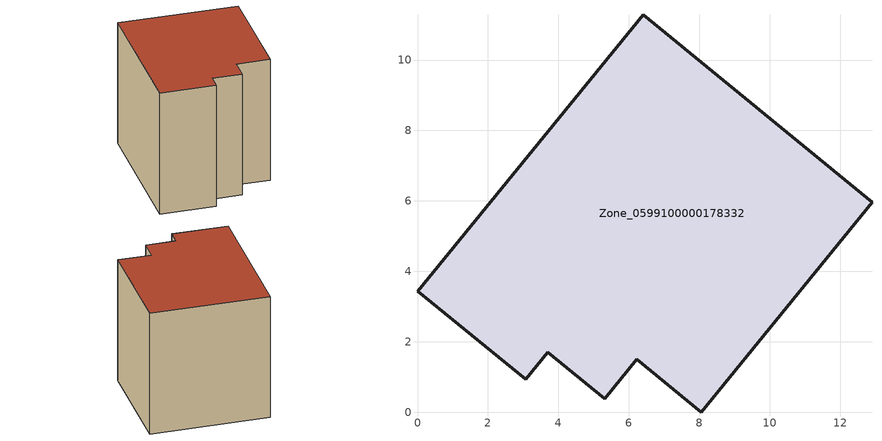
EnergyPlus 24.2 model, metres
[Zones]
Zone_0599100000178332
 floor ground (C_G): 6.42,11.29 12.91,5.96 8.05,0 6.23,1.51 5.32,0.38 3.7,1.71 3.07,0.93 0,3.43 z0
 wall outside (C_F): 0,3.43 3.07,0.93 3.7,1.71 5.32,0.38 6.23,1.51 8.05,0 12.91,5.96 6.42,11.29 0,3.43 z0:9.25
 roof outside (C_R): 5.32,0.38 6.23,1.51 8.05,0 12.91,5.96 6.42,11.29 0,3.43 3.07,0.93 3.7,1.71 z9.25
[BUILDING]
Pand.0599100000178332: North Axis=0; Terrain=City; Loads Convergence Tolerance Value=0.04; Temperature Convergence Tolerance Value=0.4; Solar Distribution=FullExterior; Maximum Number of Warmup Days=25; Minimum Number of Warmup Days=1
[Site:Location]
Rotterdam.The.Hague.AP_ZH_NLD Design_Conditions: Latitude=51.96; Longitude=4.45; Time Zone=1; Elevation=-4.5
[SITE:GROUNDTEMPERATURE:BUILDINGSURFACE]
18, 18, 18, 18, 18, 18, 18, 18, 18, 18, 18, 18
[MATERIAL] Thermal Absorptance=0.9; Solar Absorptance=0.7; Visible Absorptance=0.7
Name | Roughness | Thickness | Conductivity | Density | Specific Heat
G.TC.1946 | MediumSmooth | 0.15 | 1 | 540 | 1210
F.TC.1946 | Rough | 0.3 | 0.857143 | 1920 | 840
R.TC.1946 | MediumRough | 0.2 | 0.909091 | 1500 | 1000
[CONSTRUCTION]
C_G: G.TC.1946
C_F: F.TC.1946
C_R: R.TC.1946
[ZONE]
Zone_0599100000178332: Type=1; Multiplier=1; Ceiling Height=Autocalculate; Volume=Autocalculate; Floor Area=autocalculate; Part of Total Floor Area=Yes
[ZONEINFILTRATION:DESIGNFLOWRATE]
Infil_Zone_0599100000178332: Zone or ZoneList or Space or SpaceList=Zone_0599100000178332; Schedule=AlwaysOn; Design Flow Rate Calculation Method=Flow/Area; Flow Rate per Floor Area=0.003; Constant Term Coefficient=1; Temperature Term Coefficient=0; Velocity Term Coefficient=0; Velocity Squared Term Coefficient=0
[HVACTEMPLATE:ZONE:IDEALLOADSAIRSYSTEM]
Zone_0599100000178332: Maximum Heating Supply Air Temperature=50; Minimum Cooling Supply Air Temperature=13; Maximum Heating Supply Air Humidity Ratio=0.0156; Minimum Cooling Supply Air Humidity Ratio=0.0077; Heating Limit=NoLimit; Cooling Limit=NoLimit; Dehumidification Control Type=ConstantSensibleHeatRatio; Cooling Sensible Heat Ratio=0.7; Dehumidification Setpoint=60; Humidification Control Type=None; Humidification Setpoint=30; Outdoor Air Method=None; Outdoor Air Flow Rate per Person=0.00944; Outdoor Air Flow Rate per Zone Floor Area=0; Outdoor Air Flow Rate per Zone=0; Demand Controlled Ventilation Type=None; Outdoor Air Economizer Type=NoEconomizer; Heat Recovery Type=None; Sensible Heat Recovery Effectiveness=0.7; Latent Heat Recovery Effectiveness=0.65
[ZONECONTROL:THERMOSTAT]
ThermostatControl_Zone_0599100000178332: Zone or ZoneList=Zone_0599100000178332; Control Type Schedule=DualSetpointControlType; Control 1=Thermostat_Zone_0599100000178332; Temperature Difference Between Cutout And Setpoint=0
[THERMOSTATSETPOINT:DUALSETPOINT]
Thermostat_Zone_0599100000178332: Heating Setpoint Temperature Schedule=HeatingSetpoint_Zone_0599100000178332; Cooling Setpoint Temperature Schedule=CoolingSetpoint_Zone_0599100000178332
[SCHEDULE:COMPACT]
HeatingSetpoint_Zone_0599100000178332: Through: 12/31, For: AllDays, Until: 24:00, 21
CoolingSetpoint_Zone_0599100000178332: Through: 12/31, For: AllDays, Until: 24:00, 24
DualSetpointControlType: Through: 12/31, For: AllDays, Until: 24:00, 4
AlwaysOn: Through: 12/31, For: AllDays, Until: 24:00, 1
